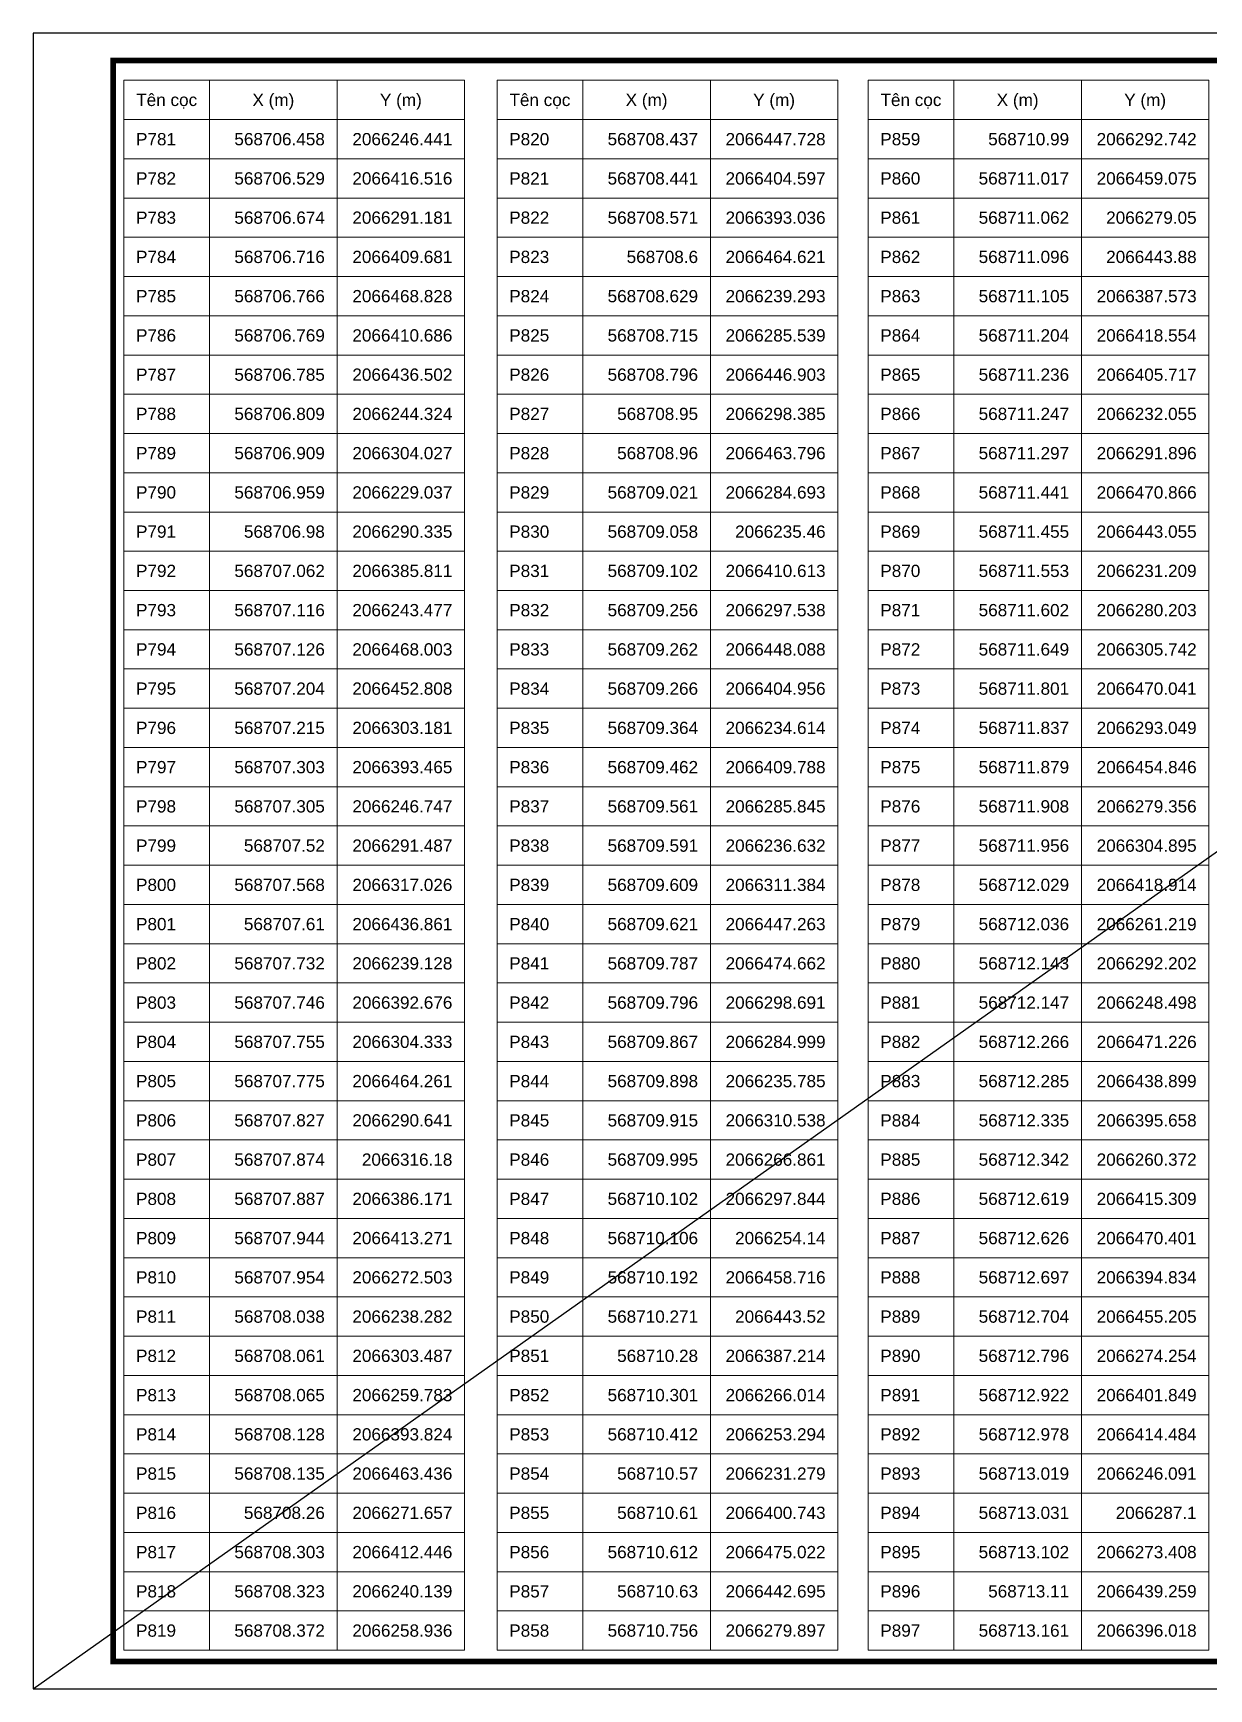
# Model space of a CAD drawing. Header units: millimetres. Extents: x 0 to 571985, y 0 to 2066666.
# Drawn here: x 569629.46 to 569650.55, y 2065582.96 to 2065612.66 of the extents above; entities that cross this region are included whole.
import ezdxf
from ezdxf.enums import TextEntityAlignment as Align

# ---------------------------------------------------------------- set-up
doc = ezdxf.new("R2010")
doc.units = ezdxf.units.MM
doc.linetypes.add('CENTER', pattern=[3, 1.5, -0.5, 0.5, -0.5])
for name, color, linetype, lineweight in [('A-KY HIEU', 34, 'Continuous', 20), ('E- RANH GIOI', 1, 'CENTER', 13), ('kata_net khung', 3, 'Continuous', 20), ('kata_text', 254, 'Continuous', 30)]:
    doc.layers.add(name, color=color, linetype=linetype, lineweight=lineweight)
doc.layers.add('KCS_Plotter', color=11, linetype='Continuous', plot=False)
doc.styles.add('kata_text', font='arial.ttf', dxfattribs={"width": 0.8})

# ---------------------------------------------------------------- blocks, each defined once
blk = doc.blocks.new('A$C33BC4D2A')
at = {"layer": 'A-KY HIEU', "color": 0, "const_width": 1.02}
blk.add_lwpolyline([(14.35, -292.1), (14.35, -4.9), (414.98, -4.9), (414.98, -292.1)], close=True, dxfattribs=at)
at = {"layer": 'Defpoints', "color": 125}
blk.add_lwpolyline([(0, -297), (420, -297), (420, 0), (0, 0)], close=True, dxfattribs=at)

msp = doc.modelspace()

# ---------------------------------------------------------------- linework, layer by layer
at = {"layer": 'kata_net khung'}
for p, q in [((569631.083, 2065611.816), (569637.199, 2065611.816)), ((569631.083, 2065611.816), (569631.083, 2065583.656)), ((569632.623, 2065611.816), (569632.623, 2065611.112)), ((569632.623, 2065611.816), (569632.623, 2065583.656)), ((569634.911, 2065611.816), (569634.911, 2065611.112)), ((569634.911, 2065611.816), (569634.911, 2065583.656)), ((569637.199, 2065611.816), (569637.199, 2065611.112)), ((569637.199, 2065611.816), (569637.199, 2065583.656)), ((569637.78, 2065611.816), (569643.896, 2065611.816)), ((569637.78, 2065611.816), (569643.896, 2065611.816)), ((569637.78, 2065611.816), (569637.78, 2065611.112)), ((569637.78, 2065611.816), (569637.78, 2065583.656)), ((569639.32, 2065611.816), (569639.32, 2065611.112)), ((569639.32, 2065611.816), (569639.32, 2065583.656)), ((569641.608, 2065611.816), (569641.608, 2065611.112)), ((569641.608, 2065611.816), (569641.608, 2065583.656)), ((569643.896, 2065611.816), (569643.896, 2065611.112)), ((569643.896, 2065611.816), (569643.896, 2065583.656)), ((569644.438, 2065611.816), (569650.554, 2065611.816)), ((569644.438, 2065611.816), (569650.554, 2065611.816)), ((569644.438, 2065611.816), (569650.554, 2065611.816)), ((569644.438, 2065611.816), (569644.438, 2065583.656)), ((569645.978, 2065611.816), (569645.978, 2065611.112)), ((569645.978, 2065611.816), (569645.978, 2065583.656)), ((569648.266, 2065611.816), (569648.266, 2065611.112)), ((569648.266, 2065611.816), (569648.266, 2065583.656)), ((569650.554, 2065611.816), (569650.554, 2065611.112)), ((569650.554, 2065611.816), (569650.554, 2065583.656)), ((569631.083, 2065611.112), (569637.199, 2065611.112)), ((569631.083, 2065611.112), (569637.199, 2065611.112)), ((569631.083, 2065611.112), (569637.199, 2065611.112)), ((569631.083, 2065611.112), (569637.199, 2065611.112)), ((569637.78, 2065611.112), (569643.896, 2065611.112)), ((569637.78, 2065611.112), (569643.896, 2065611.112)), ((569637.78, 2065611.112), (569643.896, 2065611.112)), ((569644.438, 2065611.112), (569650.554, 2065611.112)), ((569644.438, 2065611.112), (569650.554, 2065611.112)), ((569644.438, 2065611.112), (569650.554, 2065611.112)), ((569644.438, 2065611.112), (569650.554, 2065611.112)), ((569631.083, 2065610.408), (569637.199, 2065610.408)), ((569637.78, 2065610.408), (569643.896, 2065610.408)), ((569644.438, 2065610.408), (569650.554, 2065610.408)), ((569631.083, 2065609.704), (569637.199, 2065609.704)), ((569637.78, 2065609.704), (569643.896, 2065609.704)), ((569644.438, 2065609.704), (569650.554, 2065609.704)), ((569631.083, 2065609), (569637.199, 2065609)), ((569637.78, 2065609), (569643.896, 2065609)), ((569644.438, 2065609), (569650.554, 2065609)), ((569631.083, 2065608.296), (569637.199, 2065608.296)), ((569637.78, 2065608.296), (569643.896, 2065608.296)), ((569644.438, 2065608.296), (569650.554, 2065608.296)), ((569631.083, 2065607.592), (569637.199, 2065607.592)), ((569637.78, 2065607.592), (569643.896, 2065607.592)), ((569644.438, 2065607.592), (569650.554, 2065607.592)), ((569631.083, 2065606.888), (569637.199, 2065606.888)), ((569637.78, 2065606.888), (569643.896, 2065606.888)), ((569644.438, 2065606.888), (569650.554, 2065606.888)), ((569631.083, 2065606.184), (569637.199, 2065606.184)), ((569637.78, 2065606.184), (569643.896, 2065606.184)), ((569644.438, 2065606.184), (569650.554, 2065606.184)), ((569631.083, 2065605.48), (569637.199, 2065605.48)), ((569637.78, 2065605.48), (569643.896, 2065605.48)), ((569644.438, 2065605.48), (569650.554, 2065605.48)), ((569631.083, 2065604.776), (569637.199, 2065604.776)), ((569637.78, 2065604.776), (569643.896, 2065604.776)), ((569644.438, 2065604.776), (569650.554, 2065604.776)), ((569631.083, 2065604.072), (569637.199, 2065604.072)), ((569637.78, 2065604.072), (569643.896, 2065604.072)), ((569644.438, 2065604.072), (569650.554, 2065604.072)), ((569631.083, 2065603.368), (569637.199, 2065603.368)), ((569637.78, 2065603.368), (569643.896, 2065603.368)), ((569644.438, 2065603.368), (569650.554, 2065603.368)), ((569631.083, 2065602.664), (569637.199, 2065602.664)), ((569637.78, 2065602.664), (569643.896, 2065602.664)), ((569644.438, 2065602.664), (569650.554, 2065602.664)), ((569631.083, 2065601.96), (569637.199, 2065601.96)), ((569637.78, 2065601.96), (569643.896, 2065601.96)), ((569644.438, 2065601.96), (569650.554, 2065601.96)), ((569631.083, 2065601.256), (569637.199, 2065601.256)), ((569637.78, 2065601.256), (569643.896, 2065601.256)), ((569644.438, 2065601.256), (569650.554, 2065601.256)), ((569631.083, 2065600.552), (569637.199, 2065600.552)), ((569637.78, 2065600.552), (569643.896, 2065600.552)), ((569644.438, 2065600.552), (569650.554, 2065600.552)), ((569631.083, 2065599.848), (569637.199, 2065599.848)), ((569637.78, 2065599.848), (569643.896, 2065599.848)), ((569644.438, 2065599.848), (569650.554, 2065599.848)), ((569631.083, 2065599.144), (569637.199, 2065599.144)), ((569637.78, 2065599.144), (569643.896, 2065599.144)), ((569644.438, 2065599.144), (569650.554, 2065599.144)), ((569631.083, 2065598.44), (569637.199, 2065598.44)), ((569637.78, 2065598.44), (569643.896, 2065598.44)), ((569644.438, 2065598.44), (569650.554, 2065598.44)), ((569631.083, 2065597.736), (569637.199, 2065597.736)), ((569637.78, 2065597.736), (569643.896, 2065597.736)), ((569644.438, 2065597.736), (569650.554, 2065597.736)), ((569631.083, 2065597.032), (569637.199, 2065597.032)), ((569637.78, 2065597.032), (569643.896, 2065597.032)), ((569644.438, 2065597.032), (569650.554, 2065597.032)), ((569631.083, 2065596.328), (569637.199, 2065596.328)), ((569637.78, 2065596.328), (569643.896, 2065596.328)), ((569644.438, 2065596.328), (569650.554, 2065596.328)), ((569631.083, 2065595.624), (569637.199, 2065595.624)), ((569637.78, 2065595.624), (569643.896, 2065595.624)), ((569644.438, 2065595.624), (569650.554, 2065595.624)), ((569631.083, 2065594.92), (569637.199, 2065594.92)), ((569637.78, 2065594.92), (569643.896, 2065594.92)), ((569644.438, 2065594.92), (569650.554, 2065594.92)), ((569631.083, 2065594.216), (569637.199, 2065594.216)), ((569637.78, 2065594.216), (569643.896, 2065594.216)), ((569644.438, 2065594.216), (569650.554, 2065594.216)), ((569631.083, 2065593.512), (569637.199, 2065593.512)), ((569637.78, 2065593.512), (569643.896, 2065593.512)), ((569644.438, 2065593.512), (569650.554, 2065593.512)), ((569631.083, 2065592.808), (569637.199, 2065592.808)), ((569637.78, 2065592.808), (569643.896, 2065592.808)), ((569644.438, 2065592.808), (569650.554, 2065592.808)), ((569631.083, 2065592.104), (569637.199, 2065592.104)), ((569637.78, 2065592.104), (569643.896, 2065592.104)), ((569644.438, 2065592.104), (569650.554, 2065592.104)), ((569631.083, 2065591.4), (569637.199, 2065591.4)), ((569637.78, 2065591.4), (569643.896, 2065591.4)), ((569644.438, 2065591.4), (569650.554, 2065591.4)), ((569631.083, 2065590.696), (569637.199, 2065590.696)), ((569637.78, 2065590.696), (569643.896, 2065590.696)), ((569644.438, 2065590.696), (569650.554, 2065590.696)), ((569631.083, 2065589.992), (569637.199, 2065589.992)), ((569637.78, 2065589.992), (569643.896, 2065589.992)), ((569644.438, 2065589.992), (569650.554, 2065589.992)), ((569631.083, 2065589.288), (569637.199, 2065589.288)), ((569637.78, 2065589.288), (569643.896, 2065589.288)), ((569644.438, 2065589.288), (569650.554, 2065589.288)), ((569631.083, 2065588.584), (569637.199, 2065588.584)), ((569637.78, 2065588.584), (569643.896, 2065588.584)), ((569644.438, 2065588.584), (569650.554, 2065588.584)), ((569631.083, 2065587.88), (569637.199, 2065587.88)), ((569637.78, 2065587.88), (569643.896, 2065587.88)), ((569644.438, 2065587.88), (569650.554, 2065587.88)), ((569631.083, 2065587.176), (569637.199, 2065587.176)), ((569637.78, 2065587.176), (569643.896, 2065587.176)), ((569644.438, 2065587.176), (569650.554, 2065587.176)), ((569631.083, 2065586.472), (569637.199, 2065586.472)), ((569637.78, 2065586.472), (569643.896, 2065586.472)), ((569644.438, 2065586.472), (569650.554, 2065586.472)), ((569631.083, 2065585.768), (569637.199, 2065585.768)), ((569637.78, 2065585.768), (569643.896, 2065585.768)), ((569644.438, 2065585.768), (569650.554, 2065585.768)), ((569631.083, 2065585.064), (569637.199, 2065585.064)), ((569637.78, 2065585.064), (569643.896, 2065585.064)), ((569644.438, 2065585.064), (569650.554, 2065585.064)), ((569631.083, 2065584.36), (569637.199, 2065584.36)), ((569637.78, 2065584.36), (569643.896, 2065584.36)), ((569644.438, 2065584.36), (569650.554, 2065584.36)), ((569631.083, 2065583.656), (569637.199, 2065583.656)), ((569637.78, 2065583.656), (569643.896, 2065583.656)), ((569644.438, 2065583.656), (569650.554, 2065583.656))]:
    msp.add_line(p, q, dxfattribs=at)
at = {"layer": 'KCS_Plotter'}
msp.add_line((569629.456, 2065582.962), (569671.456, 2065612.662), dxfattribs=at)

# ---------------------------------------------------------------- block references
at = {"layer": 'E- RANH GIOI', "xscale": 0.1, "yscale": 0.1, "zscale": 0.1}
msp.add_blockref('A$C33BC4D2A', (569629.456, 2065612.662), dxfattribs=at)

# ---------------------------------------------------------------- texts
at = {"layer": 'kata_text', "style": 'kata_text'}
for s, p in [('Tên cọc', (569631.853, 2065611.464)), ('X (m)', (569633.767, 2065611.464)), ('Y (m)', (569636.055, 2065611.464)), ('Tên cọc', (569638.55, 2065611.464)), ('X (m)', (569640.464, 2065611.464)), ('Y (m)', (569642.752, 2065611.464)), ('Tên cọc', (569645.208, 2065611.464)), ('X (m)', (569647.122, 2065611.464)), ('Y (m)', (569649.41, 2065611.464))]:
    msp.add_text(s, height=0.22, dxfattribs=at).set_placement(p, align=Align.MIDDLE_CENTER)
for s, p in [('P781', (569631.303, 2065610.76)), ('P820', (569638, 2065610.76)), ('P859', (569644.658, 2065610.76)), ('P782', (569631.303, 2065610.056)), ('P821', (569638, 2065610.056)), ('P860', (569644.658, 2065610.056)), ('P783', (569631.303, 2065609.352)), ('P822', (569638, 2065609.352)), ('P861', (569644.658, 2065609.352)), ('P784', (569631.303, 2065608.648)), ('P823', (569638, 2065608.648)), ('P862', (569644.658, 2065608.648)), ('P785', (569631.303, 2065607.944)), ('P824', (569638, 2065607.944)), ('P863', (569644.658, 2065607.944)), ('P786', (569631.303, 2065607.24)), ('P825', (569638, 2065607.24)), ('P864', (569644.658, 2065607.24)), ('P787', (569631.303, 2065606.536)), ('P826', (569638, 2065606.536)), ('P865', (569644.658, 2065606.536)), ('P788', (569631.303, 2065605.832)), ('P827', (569638, 2065605.832)), ('P866', (569644.658, 2065605.832)), ('P789', (569631.303, 2065605.128)), ('P828', (569638, 2065605.128)), ('P867', (569644.658, 2065605.128)), ('P790', (569631.303, 2065604.424)), ('P829', (569638, 2065604.424)), ('P868', (569644.658, 2065604.424)), ('P791', (569631.303, 2065603.72)), ('P830', (569638, 2065603.72)), ('P869', (569644.658, 2065603.72)), ('P792', (569631.303, 2065603.016)), ('P831', (569638, 2065603.016)), ('P870', (569644.658, 2065603.016)), ('P793', (569631.303, 2065602.312)), ('P832', (569638, 2065602.312)), ('P871', (569644.658, 2065602.312)), ('P794', (569631.303, 2065601.608)), ('P833', (569638, 2065601.608)), ('P872', (569644.658, 2065601.608)), ('P795', (569631.303, 2065600.904)), ('P834', (569638, 2065600.904)), ('P873', (569644.658, 2065600.904)), ('P796', (569631.303, 2065600.2)), ('P835', (569638, 2065600.2)), ('P874', (569644.658, 2065600.2)), ('P797', (569631.303, 2065599.496)), ('P836', (569638, 2065599.496)), ('P875', (569644.658, 2065599.496)), ('P798', (569631.303, 2065598.792)), ('P837', (569638, 2065598.792)), ('P876', (569644.658, 2065598.792)), ('P799', (569631.303, 2065598.088)), ('P838', (569638, 2065598.088)), ('P877', (569644.658, 2065598.088)), ('P800', (569631.303, 2065597.384)), ('P839', (569638, 2065597.384)), ('P878', (569644.658, 2065597.384)), ('P801', (569631.303, 2065596.68)), ('P840', (569638, 2065596.68)), ('P879', (569644.658, 2065596.68)), ('P802', (569631.303, 2065595.976)), ('P841', (569638, 2065595.976)), ('P880', (569644.658, 2065595.976)), ('P803', (569631.303, 2065595.272)), ('P842', (569638, 2065595.272)), ('P881', (569644.658, 2065595.272)), ('P804', (569631.303, 2065594.568)), ('P843', (569638, 2065594.568)), ('P882', (569644.658, 2065594.568)), ('P805', (569631.303, 2065593.864)), ('P844', (569638, 2065593.864)), ('P883', (569644.658, 2065593.864)), ('P806', (569631.303, 2065593.16)), ('P845', (569638, 2065593.16)), ('P884', (569644.658, 2065593.16)), ('P807', (569631.303, 2065592.456)), ('P846', (569638, 2065592.456)), ('P885', (569644.658, 2065592.456)), ('P808', (569631.303, 2065591.752)), ('P847', (569638, 2065591.752)), ('P886', (569644.658, 2065591.752)), ('P809', (569631.303, 2065591.048)), ('P848', (569638, 2065591.048)), ('P887', (569644.658, 2065591.048)), ('P810', (569631.303, 2065590.344)), ('P849', (569638, 2065590.344)), ('P888', (569644.658, 2065590.344)), ('P811', (569631.303, 2065589.64)), ('P850', (569638, 2065589.64)), ('P889', (569644.658, 2065589.64)), ('P812', (569631.303, 2065588.936)), ('P851', (569638, 2065588.936)), ('P890', (569644.658, 2065588.936)), ('P813', (569631.303, 2065588.232)), ('P852', (569638, 2065588.232)), ('P891', (569644.658, 2065588.232)), ('P814', (569631.303, 2065587.528)), ('P853', (569638, 2065587.528)), ('P892', (569644.658, 2065587.528)), ('P815', (569631.303, 2065586.824)), ('P854', (569638, 2065586.824)), ('P893', (569644.658, 2065586.824)), ('P816', (569631.303, 2065586.12)), ('P855', (569638, 2065586.12)), ('P894', (569644.658, 2065586.12)), ('P817', (569631.303, 2065585.416)), ('P856', (569638, 2065585.416)), ('P895', (569644.658, 2065585.416)), ('P818', (569631.303, 2065584.712)), ('P857', (569638, 2065584.712)), ('P896', (569644.658, 2065584.712)), ('P819', (569631.303, 2065584.008)), ('P858', (569638, 2065584.008)), ('P897', (569644.658, 2065584.008))]:
    msp.add_text(s, height=0.22, dxfattribs=at).set_placement(p, align=Align.MIDDLE_LEFT)
for s, p in [('568706.458', (569634.691, 2065610.76)), ('2066246.441', (569636.979, 2065610.76)), ('568708.437', (569641.388, 2065610.76)), ('2066447.728', (569643.676, 2065610.76)), ('568710.99', (569648.046, 2065610.76)), ('2066292.742', (569650.334, 2065610.76)), ('568706.529', (569634.691, 2065610.056)), ('2066416.516', (569636.979, 2065610.056)), ('568708.441', (569641.388, 2065610.056)), ('2066404.597', (569643.676, 2065610.056)), ('568711.017', (569648.046, 2065610.056)), ('2066459.075', (569650.334, 2065610.056)), ('568706.674', (569634.691, 2065609.352)), ('2066291.181', (569636.979, 2065609.352)), ('568708.571', (569641.388, 2065609.352)), ('2066393.036', (569643.676, 2065609.352)), ('568711.062', (569648.046, 2065609.352)), ('2066279.05', (569650.334, 2065609.352)), ('568706.716', (569634.691, 2065608.648)), ('2066409.681', (569636.979, 2065608.648)), ('568708.6', (569641.388, 2065608.648)), ('2066464.621', (569643.676, 2065608.648)), ('568711.096', (569648.046, 2065608.648)), ('2066443.88', (569650.334, 2065608.648)), ('568706.766', (569634.691, 2065607.944)), ('2066468.828', (569636.979, 2065607.944)), ('568708.629', (569641.388, 2065607.944)), ('2066239.293', (569643.676, 2065607.944)), ('568711.105', (569648.046, 2065607.944)), ('2066387.573', (569650.334, 2065607.944)), ('568706.769', (569634.691, 2065607.24)), ('2066410.686', (569636.979, 2065607.24)), ('568708.715', (569641.388, 2065607.24)), ('2066285.539', (569643.676, 2065607.24)), ('568711.204', (569648.046, 2065607.24)), ('2066418.554', (569650.334, 2065607.24)), ('568706.785', (569634.691, 2065606.536)), ('2066436.502', (569636.979, 2065606.536)), ('568708.796', (569641.388, 2065606.536)), ('2066446.903', (569643.676, 2065606.536)), ('568711.236', (569648.046, 2065606.536)), ('2066405.717', (569650.334, 2065606.536)), ('568706.809', (569634.691, 2065605.832)), ('2066244.324', (569636.979, 2065605.832)), ('568708.95', (569641.388, 2065605.832)), ('2066298.385', (569643.676, 2065605.832)), ('568711.247', (569648.046, 2065605.832)), ('2066232.055', (569650.334, 2065605.832)), ('568706.909', (569634.691, 2065605.128)), ('2066304.027', (569636.979, 2065605.128)), ('568708.96', (569641.388, 2065605.128)), ('2066463.796', (569643.676, 2065605.128)), ('568711.297', (569648.046, 2065605.128)), ('2066291.896', (569650.334, 2065605.128)), ('568706.959', (569634.691, 2065604.424)), ('2066229.037', (569636.979, 2065604.424)), ('568709.021', (569641.388, 2065604.424)), ('2066284.693', (569643.676, 2065604.424)), ('568711.441', (569648.046, 2065604.424)), ('2066470.866', (569650.334, 2065604.424)), ('568706.98', (569634.691, 2065603.72)), ('2066290.335', (569636.979, 2065603.72)), ('568709.058', (569641.388, 2065603.72)), ('2066235.46', (569643.676, 2065603.72)), ('568711.455', (569648.046, 2065603.72)), ('2066443.055', (569650.334, 2065603.72)), ('568707.062', (569634.691, 2065603.016)), ('2066385.811', (569636.979, 2065603.016)), ('568709.102', (569641.388, 2065603.016)), ('2066410.613', (569643.676, 2065603.016)), ('568711.553', (569648.046, 2065603.016)), ('2066231.209', (569650.334, 2065603.016)), ('568707.116', (569634.691, 2065602.312)), ('2066243.477', (569636.979, 2065602.312)), ('568709.256', (569641.388, 2065602.312)), ('2066297.538', (569643.676, 2065602.312)), ('568711.602', (569648.046, 2065602.312)), ('2066280.203', (569650.334, 2065602.312)), ('568707.126', (569634.691, 2065601.608)), ('2066468.003', (569636.979, 2065601.608)), ('568709.262', (569641.388, 2065601.608)), ('2066448.088', (569643.676, 2065601.608)), ('568711.649', (569648.046, 2065601.608)), ('2066305.742', (569650.334, 2065601.608)), ('568707.204', (569634.691, 2065600.904)), ('2066452.808', (569636.979, 2065600.904)), ('568709.266', (569641.388, 2065600.904)), ('2066404.956', (569643.676, 2065600.904)), ('568711.801', (569648.046, 2065600.904)), ('2066470.041', (569650.334, 2065600.904)), ('568707.215', (569634.691, 2065600.2)), ('2066303.181', (569636.979, 2065600.2)), ('568709.364', (569641.388, 2065600.2)), ('2066234.614', (569643.676, 2065600.2)), ('568711.837', (569648.046, 2065600.2)), ('2066293.049', (569650.334, 2065600.2)), ('568707.303', (569634.691, 2065599.496)), ('2066393.465', (569636.979, 2065599.496)), ('568709.462', (569641.388, 2065599.496)), ('2066409.788', (569643.676, 2065599.496)), ('568711.879', (569648.046, 2065599.496)), ('2066454.846', (569650.334, 2065599.496)), ('568707.305', (569634.691, 2065598.792)), ('2066246.747', (569636.979, 2065598.792)), ('568709.561', (569641.388, 2065598.792)), ('2066285.845', (569643.676, 2065598.792)), ('568711.908', (569648.046, 2065598.792)), ('2066279.356', (569650.334, 2065598.792)), ('568707.52', (569634.691, 2065598.088)), ('2066291.487', (569636.979, 2065598.088)), ('568709.591', (569641.388, 2065598.088)), ('2066236.632', (569643.676, 2065598.088)), ('568711.956', (569648.046, 2065598.088)), ('2066304.895', (569650.334, 2065598.088)), ('568707.568', (569634.691, 2065597.384)), ('2066317.026', (569636.979, 2065597.384)), ('568709.609', (569641.388, 2065597.384)), ('2066311.384', (569643.676, 2065597.384)), ('568712.029', (569648.046, 2065597.384)), ('2066418.914', (569650.334, 2065597.384)), ('568707.61', (569634.691, 2065596.68)), ('2066436.861', (569636.979, 2065596.68)), ('568709.621', (569641.388, 2065596.68)), ('2066447.263', (569643.676, 2065596.68)), ('568712.036', (569648.046, 2065596.68)), ('2066261.219', (569650.334, 2065596.68)), ('568707.732', (569634.691, 2065595.976)), ('2066239.128', (569636.979, 2065595.976)), ('568709.787', (569641.388, 2065595.976)), ('2066474.662', (569643.676, 2065595.976)), ('568712.143', (569648.046, 2065595.976)), ('2066292.202', (569650.334, 2065595.976)), ('568707.746', (569634.691, 2065595.272)), ('2066392.676', (569636.979, 2065595.272)), ('568709.796', (569641.388, 2065595.272)), ('2066298.691', (569643.676, 2065595.272)), ('568712.147', (569648.046, 2065595.272)), ('2066248.498', (569650.334, 2065595.272)), ('568707.755', (569634.691, 2065594.568)), ('2066304.333', (569636.979, 2065594.568)), ('568709.867', (569641.388, 2065594.568)), ('2066284.999', (569643.676, 2065594.568)), ('568712.266', (569648.046, 2065594.568)), ('2066471.226', (569650.334, 2065594.568)), ('568707.775', (569634.691, 2065593.864)), ('2066464.261', (569636.979, 2065593.864)), ('568709.898', (569641.388, 2065593.864)), ('2066235.785', (569643.676, 2065593.864)), ('568712.285', (569648.046, 2065593.864)), ('2066438.899', (569650.334, 2065593.864)), ('568707.827', (569634.691, 2065593.16)), ('2066290.641', (569636.979, 2065593.16)), ('568709.915', (569641.388, 2065593.16)), ('2066310.538', (569643.676, 2065593.16)), ('568712.335', (569648.046, 2065593.16)), ('2066395.658', (569650.334, 2065593.16)), ('568707.874', (569634.691, 2065592.456)), ('2066316.18', (569636.979, 2065592.456)), ('568709.995', (569641.388, 2065592.456)), ('2066266.861', (569643.676, 2065592.456)), ('568712.342', (569648.046, 2065592.456)), ('2066260.372', (569650.334, 2065592.456)), ('568707.887', (569634.691, 2065591.752)), ('2066386.171', (569636.979, 2065591.752)), ('568710.102', (569641.388, 2065591.752)), ('2066297.844', (569643.676, 2065591.752)), ('568712.619', (569648.046, 2065591.752)), ('2066415.309', (569650.334, 2065591.752)), ('568707.944', (569634.691, 2065591.048)), ('2066413.271', (569636.979, 2065591.048)), ('568710.106', (569641.388, 2065591.048)), ('2066254.14', (569643.676, 2065591.048)), ('568712.626', (569648.046, 2065591.048)), ('2066470.401', (569650.334, 2065591.048)), ('568707.954', (569634.691, 2065590.344)), ('2066272.503', (569636.979, 2065590.344)), ('568710.192', (569641.388, 2065590.344)), ('2066458.716', (569643.676, 2065590.344)), ('568712.697', (569648.046, 2065590.344)), ('2066394.834', (569650.334, 2065590.344)), ('568708.038', (569634.691, 2065589.64)), ('2066238.282', (569636.979, 2065589.64)), ('568710.271', (569641.388, 2065589.64)), ('2066443.52', (569643.676, 2065589.64)), ('568712.704', (569648.046, 2065589.64)), ('2066455.205', (569650.334, 2065589.64)), ('568708.061', (569634.691, 2065588.936)), ('2066303.487', (569636.979, 2065588.936)), ('568710.28', (569641.388, 2065588.936)), ('2066387.214', (569643.676, 2065588.936)), ('568712.796', (569648.046, 2065588.936)), ('2066274.254', (569650.334, 2065588.936)), ('568708.065', (569634.691, 2065588.232)), ('2066259.783', (569636.979, 2065588.232)), ('568710.301', (569641.388, 2065588.232)), ('2066266.014', (569643.676, 2065588.232)), ('568712.922', (569648.046, 2065588.232)), ('2066401.849', (569650.334, 2065588.232)), ('568708.128', (569634.691, 2065587.528)), ('2066393.824', (569636.979, 2065587.528)), ('568710.412', (569641.388, 2065587.528)), ('2066253.294', (569643.676, 2065587.528)), ('568712.978', (569648.046, 2065587.528)), ('2066414.484', (569650.334, 2065587.528)), ('568708.135', (569634.691, 2065586.824)), ('2066463.436', (569636.979, 2065586.824)), ('568710.57', (569641.388, 2065586.824)), ('2066231.279', (569643.676, 2065586.824)), ('568713.019', (569648.046, 2065586.824)), ('2066246.091', (569650.334, 2065586.824)), ('568708.26', (569634.691, 2065586.12)), ('2066271.657', (569636.979, 2065586.12)), ('568710.61', (569641.388, 2065586.12)), ('2066400.743', (569643.676, 2065586.12)), ('568713.031', (569648.046, 2065586.12)), ('2066287.1', (569650.334, 2065586.12)), ('568708.303', (569634.691, 2065585.416)), ('2066412.446', (569636.979, 2065585.416)), ('568710.612', (569641.388, 2065585.416)), ('2066475.022', (569643.676, 2065585.416)), ('568713.102', (569648.046, 2065585.416)), ('2066273.408', (569650.334, 2065585.416)), ('568708.323', (569634.691, 2065584.712)), ('2066240.139', (569636.979, 2065584.712)), ('568710.63', (569641.388, 2065584.712)), ('2066442.695', (569643.676, 2065584.712)), ('568713.11', (569648.046, 2065584.712)), ('2066439.259', (569650.334, 2065584.712)), ('568708.372', (569634.691, 2065584.008)), ('2066258.936', (569636.979, 2065584.008)), ('568710.756', (569641.388, 2065584.008)), ('2066279.897', (569643.676, 2065584.008)), ('568713.161', (569648.046, 2065584.008)), ('2066396.018', (569650.334, 2065584.008))]:
    msp.add_text(s, height=0.22, dxfattribs=at).set_placement(p, align=Align.MIDDLE_RIGHT)

doc.saveas('drawing.dxf')
